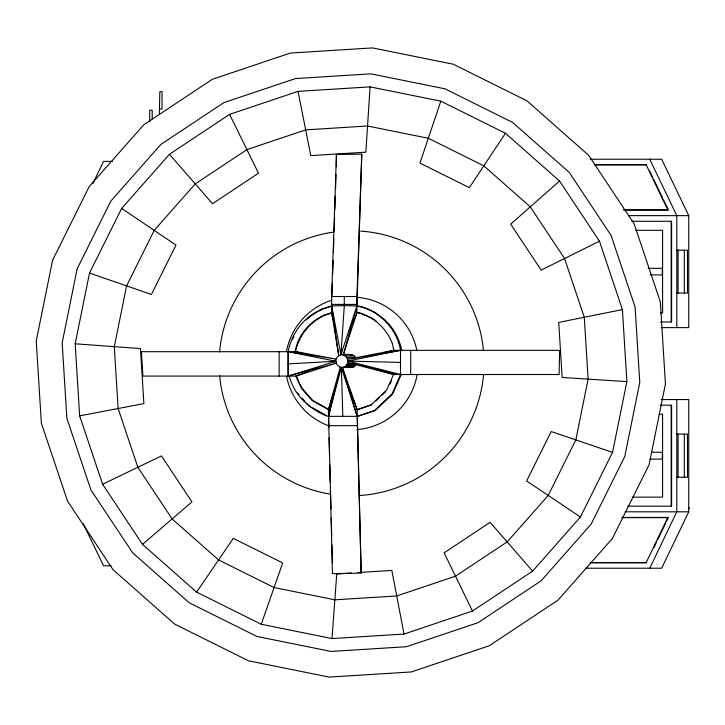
<?xml version="1.0" encoding="UTF-8"?>
<svg xmlns="http://www.w3.org/2000/svg" width="725" height="725" viewBox="0 0 725 725"><rect width="100%" height="100%" fill="white"/><g stroke="black" fill="none" stroke-linecap="round" stroke-linejoin="round"><path stroke-width="1.09" d="M349.967 354.634L352.404 354.897C346.423 353.854 333.346 353.338 336.318 363.134C337.261 365.618 339.699 367.575 342.417 367.457L357.162 416.349L361.15 573.031L336.763 573.783L332.449 573.511L332.458 572.986M400.562 350.692C398.261 334.723 387.712 320.894 374.254 312.412C361.558 303.712 346.115 305.896 331.633 305.887L338.684 355.386L331.633 312.557L331.633 296.516L336.445 154.434L361.775 154.144L356.999 304.409L331.633 304.409M331.978 295.383L332.394 282.968M332.702 273.941L333.156 260.393M333.418 252.499L333.872 238.951M334.134 231.048L334.587 217.509M334.859 209.607L335.312 196.067M335.575 188.165L336.028 174.625M336.291 166.723L336.445 154.434M361.15 573.031L357.162 409.643L342.417 367.457C349.106 367.14 349.468 356.609 343.278 354.897L356.954 312.557L356.954 296.516L361.775 154.144M370.076 86.864L365.862 152.177L310.798 155.621L298.029 91.368L229.598 114.369L169.442 154.289L121.664 208.41L89.51 273.053L75.182 343.804L79.65 415.842L102.615 484.255L142.517 544.393L196.62 592.144L261.245 624.261L331.996 638.562L404.033 634.049L472.464 611.057L532.621 571.137L580.408 517.016L612.553 452.373L626.88 381.622L622.412 309.584L599.448 241.162L559.555 181.032L505.452 133.273L440.818 101.156L370.076 86.864L298.029 91.368M331.996 638.562L336.753 573.856L351.208 572.949M341.112 352.413L340.931 354.634L340.46 352.468M159.337 114.505L159.835 91.667L162.047 91.667L162.047 108.94L159.835 108.94M349.985 360.57L347.792 361.077L400.517 374.517L347.692 362.6L393.811 374.517L559.093 374.517L559.637 350.338L393.811 350.338L347.502 359.382L400.517 350.338L400.517 374.517L392.044 393.865L374.562 410.504L357.208 416.349L328.452 416.349L340.288 367.14L328.452 409.643L332.449 573.511M328.452 416.349L341.375 367.403L342.164 369.514M343.278 354.897L356.954 305.887L340.931 354.634L331.633 305.887L321.528 309.303L331.379 306.231M294.903 351.688L297.513 342.671A51.076 51.04 90 0 1 324.157 315.257L332.168 312.557M333.754 392.316L328.452 409.643L328.797 427.641M334.415 390.15L336.074 384.73M340.714 369.569L341.375 367.403L357.162 416.349M440.818 101.156L419.938 163.107L469.338 187.657L505.452 133.273M261.245 624.261L282.687 562.935L233.287 538.385L196.62 592.144M341.738 352.522L340.931 354.634L344.293 305.887L344.293 296.516M352.549 324.12L356.954 312.557L361.766 313.726L371.635 317.994A50.324 50.288 90 0 1 376.021 320.93M390.023 384.023L391.355 380.997M401.278 374.517L392.76 393.865L375.278 410.504L357.461 416.494M92.873 183.552L103.539 161.394L112.574 161.394M590.114 562.582L646.192 562.582L667.861 517.451L668.269 517.65L666.347 521.656M653.832 547.737L656.714 541.72M657.684 539.708L665.387 523.668M649.736 568.219L676.815 511.805L676.815 399.548M661.073 399.548L688.75 399.548L688.75 511.805L661.671 568.219L585.419 568.219M355.078 365.835L355.875 364.965L346.749 364.965M375.94 400.943L379.202 397.835M381.649 395.506L385.727 391.627M559.555 181.032L510.69 224.152L541.185 270.117L599.448 241.162M142.517 544.393L191.935 501.881L161.439 455.925L102.615 484.255M354.28 366.506L355.168 365.835L346.042 365.835M352.45 367.321L354.371 366.506L345.245 366.506M624.116 209.996L667.861 209.996L668.269 209.797L663.457 199.774M308.506 371.399L295.863 376.085L142.888 376.085L141.429 351.688L295.9 351.688L336.047 359.111L288.133 351.688L288.133 376.085L336.318 363.134L295.863 376.085L301.6 388.591L312.131 400.553L328.498 409.643M333.79 362.029L335.892 361.249L288.133 351.688M356.89 409.861L371.853 404.822M324.157 315.248L331.878 312.892M288.133 376.085L335.892 361.249L288.133 363.887M383.951 352.64L393.811 350.338M400.517 350.338L347.792 361.077L349.93 361.702M622.412 309.584L558.73 322.407L562.156 377.471L626.88 381.622M79.65 415.842L143.885 403.626L140.469 348.562L75.182 343.804M351.453 367.457L352.549 367.321L343.414 367.321M357.842 572.542L360.053 572.397M361.159 572.333L391.826 570.412L404.033 634.049M590.15 159.228L661.671 159.228L688.75 215.642L688.75 327.618L661.073 327.618M595.017 164.666L646.609 164.666M594.6 164.865L646.192 164.865L667.861 209.996M623.409 209.797L668.269 209.797M628.475 215.642L688.75 215.642M631.856 221.279L671.595 221.279L671.595 321.972L660.357 321.972M635.644 230.305L662.577 230.305L662.577 312.946L660.33 312.946M677.005 250.188L687.481 250.188L687.481 293.072L677.005 293.072M648.105 268.341L662.577 268.341M650.334 274.92L662.577 274.92M331.633 296.516L356.954 296.516M363.923 307.59L374.97 312.412L384.513 319.535A56.876 56.831 -90 0 1 401.641 349.958M331.633 312.557L333.065 319.027M374.254 312.412L374.97 312.412M361.766 313.726L370.62 317.523M383.806 319.535L384.513 319.535M342.064 354.634L350.066 354.634M345.281 356.002L354.407 356.002L352.314 354.897M346.695 357.615L355.821 357.615L354.317 356.002M347.32 363.896L355.223 363.896M344.366 367.004L353.492 367.004M342.417 367.457L351.543 367.457L350.411 367.403M660.357 405.193L671.595 405.193L671.595 506.168L627.768 506.168M659.116 414.22L662.577 414.22L662.577 497.142L632.191 497.142M328.452 425.657L357.162 425.657M677.005 434.094L687.481 434.094L687.481 477.258L677.005 477.258M651.213 452.246L662.577 452.246M650.098 459.115L662.577 459.115M625.104 511.805L688.75 511.805M621.869 517.451L667.861 517.451M622.286 517.65L668.269 517.65M591.645 562.781L646.609 562.781L646.192 562.582M111.097 565.781L103.512 565.781L83.203 523.477M400.517 362.428L347.792 361.077L350.039 361.141M328.498 416.159L326.486 415.933C308.986 408.791 293.942 394.835 289.338 376.085M295.863 351.688L306.684 354.271M356.029 305.479L364.63 307.59M356.12 312.167L362.473 313.726M349.323 367.14L350.501 367.403M376.683 369.514L382.039 371.073M384.178 371.698L393.811 374.517M612.553 452.373L551.199 431.547L526.631 480.956L580.408 517.016M89.51 273.053L151.425 294.486L175.994 245.086L121.664 208.41M329.204 409.643L312.837 400.553L302.316 388.591A50.324 50.297 -90 0 1 296.616 376.085M310.672 406.743L308.723 405.665L306.494 403.127M312.611 407.831L326.232 415.389M297.576 392.995L299.062 394.681M302.035 398.061L305.007 401.442M169.442 154.289L212.516 203.716L258.499 173.203L229.598 114.369M532.621 571.137L490.109 522.326L444.126 552.84L472.464 611.057M649.736 159.228L676.815 215.642L676.815 327.618M649.5 170.683L652.862 177.707M653.832 179.709L662.496 197.762M345.317 377.961L346.505 381.132M349.667 389.579L357.162 409.643L371.146 404.822L386.652 390.068L393.856 373.701L393.856 374.517M392.352 343.632L393.856 350.338M341.448 369.623L341.375 367.403L342.807 416.349M329.068 437.809L329.522 454.756M329.793 464.924L330.247 481.862M330.491 490.907L330.972 508.977M331.216 518.013L331.697 536.092M331.941 545.127L332.422 563.198M684.318 250.188L684.318 293.072M684.318 434.094L684.318 477.258M678.083 250.188L678.083 293.072M678.083 434.094L678.083 477.258M671.178 221.279L671.178 321.972M671.178 405.193L671.178 506.168M662.342 268.341L662.342 274.92M662.342 452.246L662.342 459.115M410.712 350.338L410.712 374.517M288.169 376.085L288.169 351.688A57.483 57.447 90 0 1 321.538 309.321M279.143 351.688L279.143 376.085M152.223 118.746L152.223 110.209L149.731 110.209L149.731 121.945M360.697 231.13A132.648 132.322 -42.1 0 1 483.43 349.985M483.566 374.58A132.648 132.322 -42.1 0 1 359.21 495.537M330.247 494.097A132.648 132.322 -42.1 0 1 219.602 375.505M219.575 352.033A132.648 132.322 -42.1 0 1 333.872 232.072M357.362 297.35A66.446 66.283 -42.1 0 1 416.884 350.719M417.147 374.462A66.446 66.283 -42.1 0 1 356.917 429.608M329.141 425.928A66.446 66.283 -42.1 0 1 286.556 376.23M286.484 351.407A66.446 66.283 -42.1 0 1 331.66 300.277M292.592 339.273A57.239 57.193 90 0 1 293.897 336.436M306.095 320.033A57.239 57.193 90 0 1 322.272 309.385M324.873 315.257A51.076 51.04 90 0 0 298.22 342.662A50.324 50.297 -90 0 0 295.483 351.779M370.919 317.994A50.324 50.297 90 0 1 392.352 343.632M688.732 507.446L688.732 509.177L688.75 507.446M52.59 260.248L36.25 340.931L41.352 423.092L67.543 501.12L113.037 569.696L174.743 624.162L248.439 660.783L329.123 677.087L411.292 671.948L489.33 645.721L557.933 600.2L612.426 538.467L649.092 464.752L665.432 384.069L660.339 301.908L634.148 223.88L588.646 155.304L526.948 100.838L453.243 64.217L372.559 47.913L290.399 53.052L212.352 79.279L143.749 124.8L89.257 186.533L52.59 260.248M77.176 268.776L62.178 342.843L66.854 418.271L90.897 489.892L132.666 552.849L189.307 602.847L256.967 636.478L331.035 651.44L406.462 646.718L478.11 622.648L541.086 580.852L591.111 524.184L624.769 456.514L639.767 382.447L635.091 307.019L611.048 235.389L569.279 172.432L512.638 122.443L444.978 88.812L370.91 73.85L295.483 78.572L223.835 102.642L160.859 144.438L110.834 201.106L77.176 268.776M126.594 285.904L114.296 346.659L118.13 408.538L137.859 467.299L172.115 518.946L218.587 559.954L274.095 587.54L334.85 599.82L396.729 595.95L455.499 576.194L507.165 541.91L548.209 495.429L575.813 439.912L588.12 379.148L584.287 317.278L564.558 258.517L530.292 206.87L483.829 165.853L428.321 138.267L367.557 125.996L305.687 129.866L246.917 149.613L195.252 183.896L154.208 230.387L126.594 285.904"/></g></svg>
